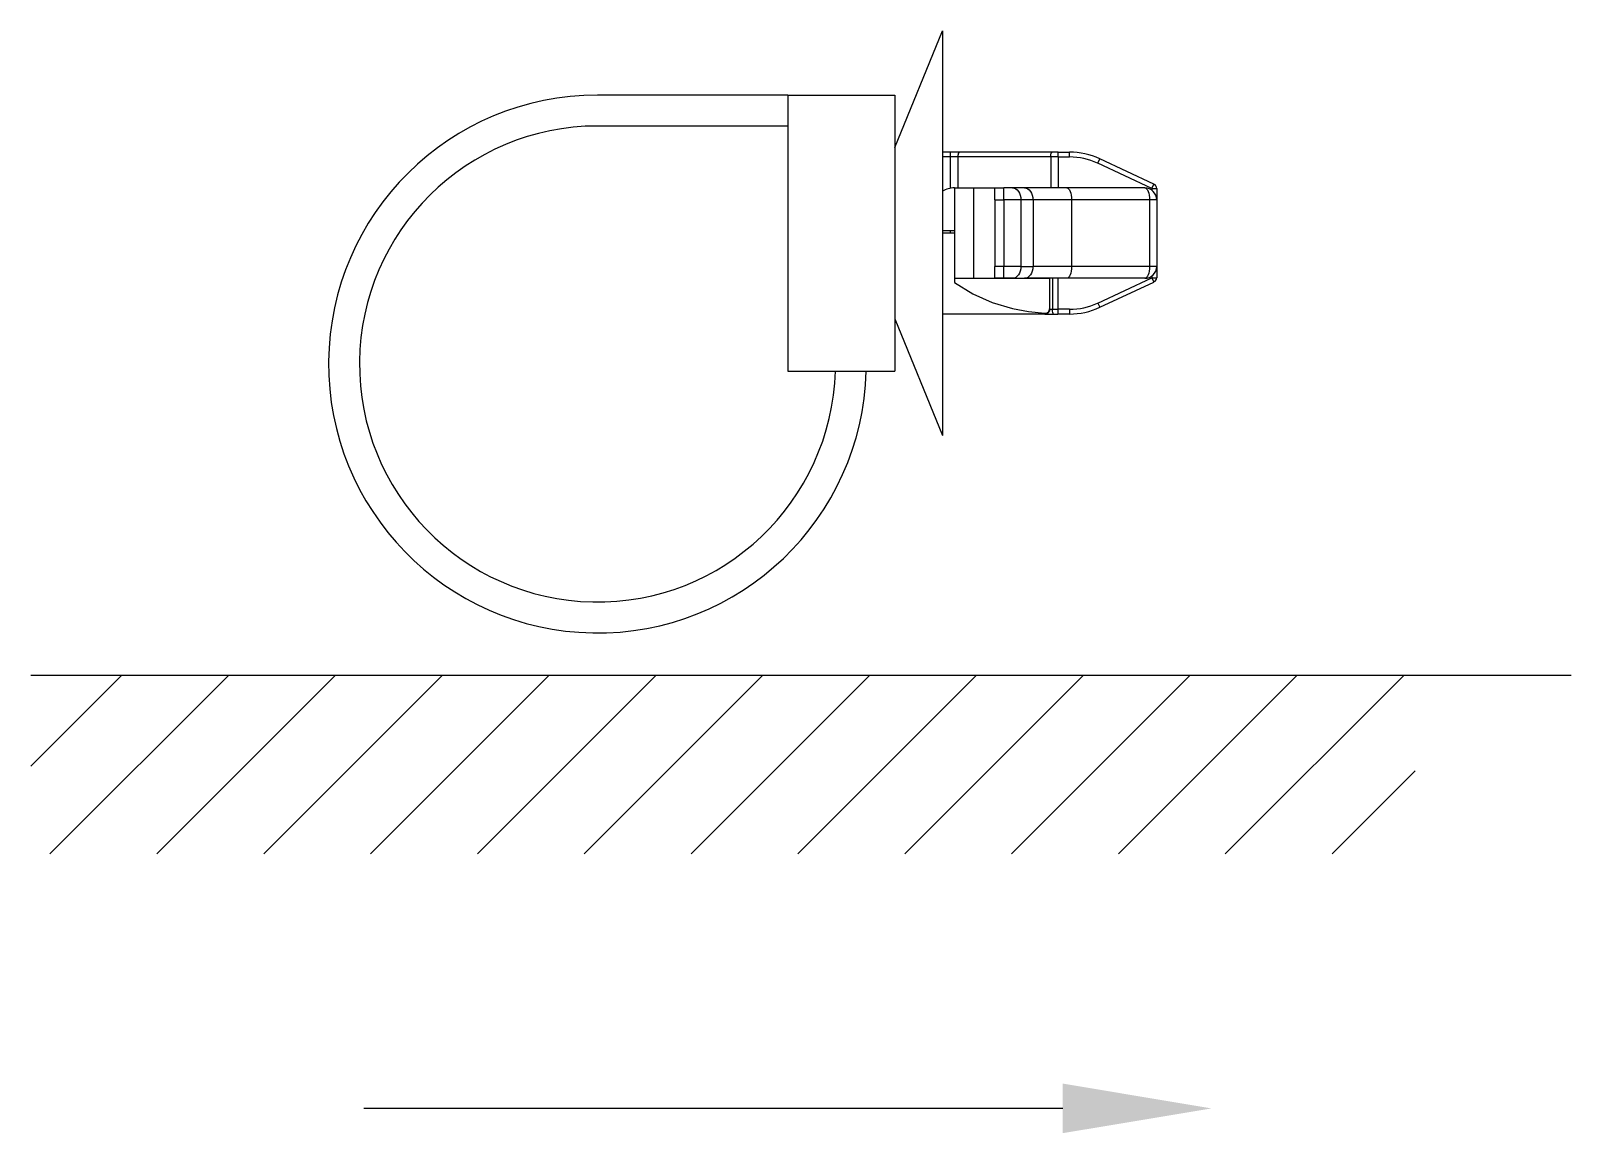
# Model space of a CAD drawing. Header units: inches. Extents: x 47316 to 59086, y 3141 to 11743.
# Drawn here: x 50856.77 to 50882.66, y 8628.97 to 8647.5 of the extents above; entities that cross this region are included whole.
import ezdxf

# ---------------------------------------------------------------- set-up
doc = ezdxf.new("R2010")
doc.units = ezdxf.units.IN
doc.header["$MEASUREMENT"] = 0

msp = doc.modelspace()

# ---------------------------------------------------------------- linework, layer by layer
at = {"color": 0, "linetype": 'ByBlock', "lineweight": -3, "ltscale": 0.132311}
for p, q in [((50871.295, 8645.542), (50872.095, 8647.502)), ((50871.295, 8642.662), (50872.095, 8640.702))]:
    msp.add_line(p, q, dxfattribs=at)
at = {"color": 0, "linetype": 'ByBlock', "lineweight": -3, "ltscale": 0.425}
msp.add_line((50872.095, 8647.502), (50872.095, 8640.702), dxfattribs=at)
at = {"color": 0, "linetype": 'ByBlock', "lineweight": -3, "ltscale": 0.2}
for p, q in [((50869.495, 8646.422), (50866.295, 8646.422)), ((50869.495, 8645.902), (50866.295, 8645.902))]:
    msp.add_line(p, q, dxfattribs=at)
at = {"color": 0, "linetype": 'ByBlock', "lineweight": -3, "ltscale": 0.289999}
msp.add_line((50869.495, 8646.422), (50869.495, 8641.782), dxfattribs=at)
at = {"color": 0, "linetype": 'ByBlock', "lineweight": -3, "ltscale": 0.1125}
for p, q in [((50869.495, 8646.422), (50871.295, 8646.422)), ((50869.495, 8641.782), (50871.295, 8641.782))]:
    msp.add_line(p, q, dxfattribs=at)
at = {"color": 0, "linetype": 'ByBlock', "lineweight": -3, "ltscale": 0.096026}
for p, q in [((50871.295, 8646.422), (50871.295, 8644.886)), ((50871.295, 8643.318), (50871.295, 8641.782))]:
    msp.add_line(p, q, dxfattribs=at)
at = {"color": 0, "linetype": 'ByBlock', "lineweight": -3, "ltscale": 0.008443}
for p, q in [((50872.23, 8645.462), (50872.095, 8645.462)), ((50872.23, 8645.382), (50872.095, 8645.382))]:
    msp.add_line(p, q, dxfattribs=at)
at = {"color": 0, "linetype": 'ByBlock', "lineweight": -3, "ltscale": 0.005}
for p, q in [((50872.23, 8645.382), (50872.23, 8645.462)), ((50874.04, 8645.382), (50874.04, 8645.462)), ((50874.229, 8645.382), (50874.229, 8645.462)), ((50874.703, 8645.277), (50874.737, 8645.349)), ((50875.615, 8644.851), (50875.649, 8644.924)), ((50875.615, 8644.851), (50875.695, 8644.851)), ((50875.615, 8643.353), (50875.695, 8643.353)), ((50875.615, 8643.353), (50875.649, 8643.28)), ((50874.034, 8642.822), (50874.034, 8642.742)), ((50874.229, 8642.822), (50874.229, 8642.742)), ((50874.703, 8642.927), (50874.737, 8642.855))]:
    msp.add_line(p, q, dxfattribs=at)
at = {"color": 0, "linetype": 'ByBlock', "lineweight": -3, "ltscale": 0.009488}
msp.add_line((50872.382, 8645.462), (50872.23, 8645.462), dxfattribs=at)
at = {"color": 0, "linetype": 'ByBlock', "lineweight": -3, "ltscale": 0.032832}
msp.add_line((50872.23, 8644.857), (50872.23, 8645.382), dxfattribs=at)
at = {"color": 0, "linetype": 'ByBlock', "lineweight": -3, "ltscale": 0.007906}
msp.add_line((50872.357, 8645.382), (50872.23, 8645.382), dxfattribs=at)
at = {"color": 0, "linetype": 'ByBlock', "lineweight": -3, "ltscale": 0.097302}
for p, q in [((50873.914, 8645.382), (50872.357, 8645.382)), ((50873.939, 8645.462), (50872.382, 8645.462))]:
    msp.add_line(p, q, dxfattribs=at)
at = {"color": 0, "linetype": 'ByBlock', "lineweight": -3, "ltscale": 0.0325}
for p, q in [((50872.357, 8644.862), (50872.357, 8645.382)), ((50873.914, 8645.382), (50873.914, 8644.862)), ((50874.04, 8645.382), (50874.04, 8644.862)), ((50873.944, 8643.342), (50873.944, 8642.822)), ((50874.034, 8643.342), (50874.034, 8642.822))]:
    msp.add_line(p, q, dxfattribs=at)
at = {"color": 0, "linetype": 'ByBlock', "lineweight": -3, "ltscale": 0.007907}
msp.add_line((50874.04, 8645.382), (50873.914, 8645.382), dxfattribs=at)
at = {"color": 0, "linetype": 'ByBlock', "lineweight": -3, "ltscale": 0.006325}
msp.add_line((50874.04, 8645.462), (50873.939, 8645.462), dxfattribs=at)
at = {"color": 0, "linetype": 'ByBlock', "lineweight": -3, "ltscale": 0.011804}
for p, q in [((50874.04, 8645.462), (50874.229, 8645.462)), ((50874.04, 8645.382), (50874.229, 8645.382))]:
    msp.add_line(p, q, dxfattribs=at)
at = {"color": 0, "linetype": 'ByBlock', "lineweight": -3, "ltscale": 0.062942}
for p, q in [((50875.649, 8644.924), (50874.737, 8645.349)), ((50874.737, 8642.855), (50875.649, 8643.28))]:
    msp.add_line(p, q, dxfattribs=at)
at = {"color": 0, "linetype": 'ByBlock', "lineweight": -3, "ltscale": 0.062941}
for p, q in [((50875.615, 8644.851), (50874.703, 8645.277)), ((50874.703, 8642.927), (50875.615, 8643.353))]:
    msp.add_line(p, q, dxfattribs=at)
at = {"color": 0, "linetype": 'ByBlock', "lineweight": -3, "ltscale": 0.097948}
msp.add_line((50871.295, 8644.886), (50871.295, 8643.318), dxfattribs=at)
at = {"color": 0, "linetype": 'ByBlock', "lineweight": -3, "ltscale": 0.02}
for p, q in [((50872.295, 8644.862), (50872.615, 8644.862)), ((50872.295, 8643.342), (50872.615, 8643.342))]:
    msp.add_line(p, q, dxfattribs=at)
at = {"color": 0, "linetype": 'ByBlock', "lineweight": -3, "ltscale": 0.095}
for p, q in [((50872.295, 8644.862), (50872.295, 8643.342)), ((50872.615, 8644.862), (50872.615, 8643.342))]:
    msp.add_line(p, q, dxfattribs=at)
at = {"color": 0, "linetype": 'ByBlock', "lineweight": -3, "ltscale": 0.022501}
for p, q in [((50872.615, 8644.862), (50872.975, 8644.862)), ((50872.615, 8643.342), (50872.975, 8643.342))]:
    msp.add_line(p, q, dxfattribs=at)
at = {"color": 0, "linetype": 'ByBlock', "lineweight": -3, "ltscale": 0.009364}
for p, q in [((50872.975, 8644.862), (50873.125, 8644.862)), ((50872.975, 8644.662), (50873.125, 8644.662)), ((50873.125, 8643.542), (50872.975, 8643.542)), ((50873.125, 8643.342), (50872.975, 8643.342))]:
    msp.add_line(p, q, dxfattribs=at)
at = {"color": 0, "linetype": 'ByBlock', "lineweight": -3, "ltscale": 0.0125}
for p, q in [((50872.975, 8644.662), (50872.975, 8644.862)), ((50873.125, 8644.662), (50873.125, 8644.862)), ((50872.295, 8644.142), (50872.095, 8644.142)), ((50872.295, 8644.102), (50872.095, 8644.102)), ((50872.975, 8643.342), (50872.975, 8643.542)), ((50873.125, 8643.342), (50873.125, 8643.542))]:
    msp.add_line(p, q, dxfattribs=at)
at = {"color": 0, "linetype": 'ByBlock', "lineweight": -3, "ltscale": 0.009006}
for p, q in [((50873.269, 8644.862), (50873.125, 8644.862)), ((50873.269, 8643.342), (50873.125, 8643.342))]:
    msp.add_line(p, q, dxfattribs=at)
at = {"color": 0, "linetype": 'ByBlock', "lineweight": -3, "ltscale": 0.012637}
for p, q in [((50873.471, 8644.862), (50873.269, 8644.862)), ((50873.616, 8644.662), (50873.413, 8644.662)), ((50873.413, 8643.542), (50873.616, 8643.542)), ((50873.269, 8643.342), (50873.471, 8643.342))]:
    msp.add_line(p, q, dxfattribs=at)
at = {"color": 0, "linetype": 'ByBlock', "lineweight": -3, "ltscale": 0.04455}
for p, q in [((50874.184, 8644.862), (50873.471, 8644.862)), ((50874.184, 8643.342), (50873.471, 8643.342))]:
    msp.add_line(p, q, dxfattribs=at)
at = {"color": 0, "linetype": 'ByBlock', "lineweight": -3, "ltscale": 0.081943}
for p, q in [((50875.495, 8644.862), (50874.184, 8644.862)), ((50875.575, 8644.662), (50874.264, 8644.662)), ((50875.575, 8643.542), (50874.264, 8643.542)), ((50875.495, 8643.342), (50874.184, 8643.342))]:
    msp.add_line(p, q, dxfattribs=at)
at = {"color": 0, "linetype": 'ByBlock', "lineweight": -3, "ltscale": 0.001816}
for p, q in [((50875.615, 8644.851), (50875.615, 8644.822)), ((50875.615, 8643.382), (50875.615, 8643.353))]:
    msp.add_line(p, q, dxfattribs=at)
at = {"color": 0, "linetype": 'ByBlock', "lineweight": -3, "ltscale": 0.011816}
for p, q in [((50875.695, 8644.851), (50875.695, 8644.662)), ((50875.695, 8643.542), (50875.695, 8643.353))]:
    msp.add_line(p, q, dxfattribs=at)
at = {"color": 0, "linetype": 'ByBlock', "lineweight": -3, "ltscale": 0.07}
for p, q in [((50872.975, 8644.662), (50872.975, 8643.542)), ((50873.125, 8644.662), (50873.125, 8643.542)), ((50873.413, 8644.662), (50873.413, 8643.542)), ((50873.616, 8644.662), (50873.616, 8643.542)), ((50874.264, 8644.662), (50874.264, 8643.542)), ((50875.575, 8644.662), (50875.575, 8643.542)), ((50875.695, 8644.662), (50875.695, 8643.542))]:
    msp.add_line(p, q, dxfattribs=at)
at = {"color": 0, "linetype": 'ByBlock', "lineweight": -3, "ltscale": 0.018011}
for p, q in [((50873.413, 8644.662), (50873.125, 8644.662)), ((50873.413, 8643.542), (50873.125, 8643.542))]:
    msp.add_line(p, q, dxfattribs=at)
at = {"color": 0, "linetype": 'ByBlock', "lineweight": -3, "ltscale": 0.0405}
for p, q in [((50874.264, 8644.662), (50873.616, 8644.662)), ((50874.264, 8643.542), (50873.616, 8643.542))]:
    msp.add_line(p, q, dxfattribs=at)
at = {"color": 0, "linetype": 'ByBlock', "lineweight": -3, "ltscale": 0.007544}
for p, q in [((50875.695, 8644.662), (50875.575, 8644.662)), ((50875.695, 8643.542), (50875.575, 8643.542))]:
    msp.add_line(p, q, dxfattribs=at)
at = {"color": 0, "linetype": 'ByBlock', "lineweight": -3, "ltscale": 0.0025}
msp.add_line((50872.23, 8644.102), (50872.23, 8644.142), dxfattribs=at)
at = {"color": 0, "linetype": 'ByBlock', "lineweight": -3, "ltscale": 0.004339}
msp.add_line((50872.295, 8643.342), (50872.295, 8643.273), dxfattribs=at)
at = {"color": 0, "linetype": 'ByBlock', "lineweight": -3, "ltscale": 0.1}
msp.add_line((50872.295, 8643.342), (50873.895, 8643.342), dxfattribs=at)
at = {"color": 0, "linetype": 'ByBlock', "lineweight": -3, "ltscale": 0.031953}
msp.add_line((50873.895, 8643.342), (50873.895, 8642.831), dxfattribs=at)
at = {"color": 0, "linetype": 'ByBlock', "lineweight": -3, "ltscale": 0.003059}
msp.add_line((50873.944, 8643.342), (50873.895, 8643.342), dxfattribs=at)
at = {"color": 0, "linetype": 'ByBlock', "lineweight": -3, "ltscale": 0.000233459}
msp.add_line((50873.948, 8643.342), (50873.944, 8643.342), dxfattribs=at)
at = {"color": 0, "linetype": 'ByBlock', "lineweight": -3, "ltscale": 0.005363}
msp.add_line((50874.034, 8643.342), (50873.948, 8643.342), dxfattribs=at)
at = {"color": 0, "linetype": 'ByBlock', "lineweight": -3, "ltscale": 0.107719}
msp.add_line((50873.819, 8642.742), (50872.095, 8642.742), dxfattribs=at)
at = {"color": 0, "linetype": 'ByBlock', "lineweight": -3, "ltscale": 0.000715637}
msp.add_line((50873.815, 8642.754), (50873.815, 8642.743), dxfattribs=at)
at = {"color": 0, "linetype": 'ByBlock', "lineweight": -3, "ltscale": 0.00896}
msp.add_line((50873.819, 8642.742), (50873.962, 8642.742), dxfattribs=at)
at = {"color": 0, "linetype": 'ByBlock', "lineweight": -3, "ltscale": 0.000495148}
msp.add_line((50873.895, 8642.831), (50873.895, 8642.823), dxfattribs=at)
at = {"color": 0, "linetype": 'ByBlock', "lineweight": -3, "ltscale": 9.0198e-05}
msp.add_line((50873.895, 8642.823), (50873.896, 8642.822), dxfattribs=at)
at = {"color": 0, "linetype": 'ByBlock', "lineweight": -3, "ltscale": 0.002986}
msp.add_line((50873.896, 8642.822), (50873.944, 8642.822), dxfattribs=at)
at = {"color": 0, "linetype": 'ByBlock', "lineweight": -3, "ltscale": 0.005597}
msp.add_line((50873.944, 8642.822), (50874.034, 8642.822), dxfattribs=at)
at = {"color": 0, "linetype": 'ByBlock', "lineweight": -3, "ltscale": 0.004477}
msp.add_line((50873.962, 8642.742), (50874.034, 8642.742), dxfattribs=at)
at = {"color": 0, "linetype": 'ByBlock', "lineweight": -3, "ltscale": 0.012206}
for p, q in [((50874.229, 8642.822), (50874.034, 8642.822)), ((50874.229, 8642.742), (50874.034, 8642.742))]:
    msp.add_line(p, q, dxfattribs=at)
at = {"color": 0, "lineweight": -2}
for p, q in [((50856.77, 8635.145, 0), (50858.299, 8636.675, 0)), ((50856.77, 8636.675, 0), (50882.662, 8636.675, 0)), ((50857.092, 8633.671, 0), (50860.096, 8636.675, 0)), ((50858.888, 8633.671, 0), (50861.892, 8636.675, 0)), ((50860.684, 8633.671, 0), (50863.688, 8636.675, 0)), ((50862.48, 8633.671, 0), (50865.484, 8636.675, 0)), ((50864.276, 8633.671, 0), (50867.28, 8636.675, 0)), ((50866.072, 8633.671, 0), (50869.076, 8636.675, 0)), ((50867.868, 8633.671, 0), (50870.872, 8636.675, 0)), ((50869.664, 8633.671, 0), (50872.668, 8636.675, 0)), ((50871.46, 8633.671, 0), (50874.464, 8636.675, 0)), ((50873.256, 8633.671, 0), (50876.26, 8636.675, 0)), ((50875.052, 8633.671, 0), (50878.056, 8636.675, 0)), ((50876.848, 8633.671, 0), (50879.852, 8636.675, 0)), ((50878.645, 8633.671, 0), (50880.041, 8635.067, 0))]:
    msp.add_line(p, q, dxfattribs=at)
at = {"color": 7, "lineweight": -2}
msp.add_line((50874.117, 8629.391), (50862.369, 8629.391), dxfattribs=at)
at = {"color": 0, "linetype": 'ByBlock', "lineweight": -3}
msp.add_lwpolyline([(50872.295, 8643.273), (50872.603, 8643.082), (50872.93, 8642.936), (50873.269, 8642.835), (50873.541, 8642.784), (50873.815, 8642.754)], dxfattribs=at)
for centre, radius, start, end in [((50866.295, 8641.902), 4.52, 90, 358.4787), ((50866.295, 8641.902), 4, 90, 358.2809), ((50874.229, 8644.262), 1.2, 64.9831, 90), ((50874.229, 8644.262), 1.12, 64.9831, 90), ((50872.295, 8644.462), 0.4, 90, 120), ((50875.495, 8644.662), 0.2, 0, 90), ((50875.615, 8644.851), 0.08, 0, 64.9831), ((50875.495, 8643.542), 0.2, 270, 0), ((50875.615, 8643.353), 0.08, 295.0169, 0), ((50873.821, 8642.829), 0.0745, 265.9237, 1.6006), ((50873.815, 8642.823), 0.0799, 269.9427, 359.9426), ((50873.818, 8642.745), 0.00347, 225.6094, 288.8376), ((50874.229, 8643.942), 1.12, 270, 295.0169), ((50874.229, 8643.942), 1.2, 270, 295.0169)]:
    msp.add_arc(centre, radius, start, end, dxfattribs=at)
at = {"color": 0, "linetype": 'ByBlock', "lineweight": -3, "extrusion": (0, 0, -1)}
for centre, major_axis, ratio, start_param, end_param in [((50872.382, 8645.382), (0, -0.08), 0.316228, 1.570796, 3.141593), ((50873.939, 8645.382), (0, -0.08), 0.316228, 1.570796, 3.141593), ((50873.269, 8644.662), (0, -0.2), 0.720438, 3.141593, 4.712389), ((50873.471, 8644.662), (0, -0.2), 0.720438, 3.141593, 4.712389), ((50874.184, 8644.662), (0, -0.2), 0.396439, 3.141593, 4.712389), ((50875.495, 8644.662), (0, -0.2), 0.396439, 3.141593, 4.712389), ((50873.269, 8643.542), (0, -0.2), 0.720438, 4.712389, 6.283185), ((50873.471, 8643.542), (0, -0.2), 0.720438, 4.712389, 6.283185), ((50874.184, 8643.542), (0, -0.2), 0.396439, 4.712389, 6.283185), ((50875.495, 8643.542), (0, -0.2), 0.396439, 4.712389, 6.283185), ((50873.819, 8642.822), (0, 0.08), 0.97071, 1.570796, 3.141593), ((50873.962, 8642.822), (0, 0.08), 0.22389, 3.141593, 4.712389)]:
    msp.add_ellipse(centre, major_axis=major_axis, ratio=ratio, start_param=start_param, end_param=end_param, dxfattribs=at)
at = {"color": 7, "lineweight": -2}
msp.add_solid([(50874.117, 8629.808), (50876.617, 8629.391), (50874.117, 8628.975)], dxfattribs=at)

doc.saveas('drawing.dxf')
